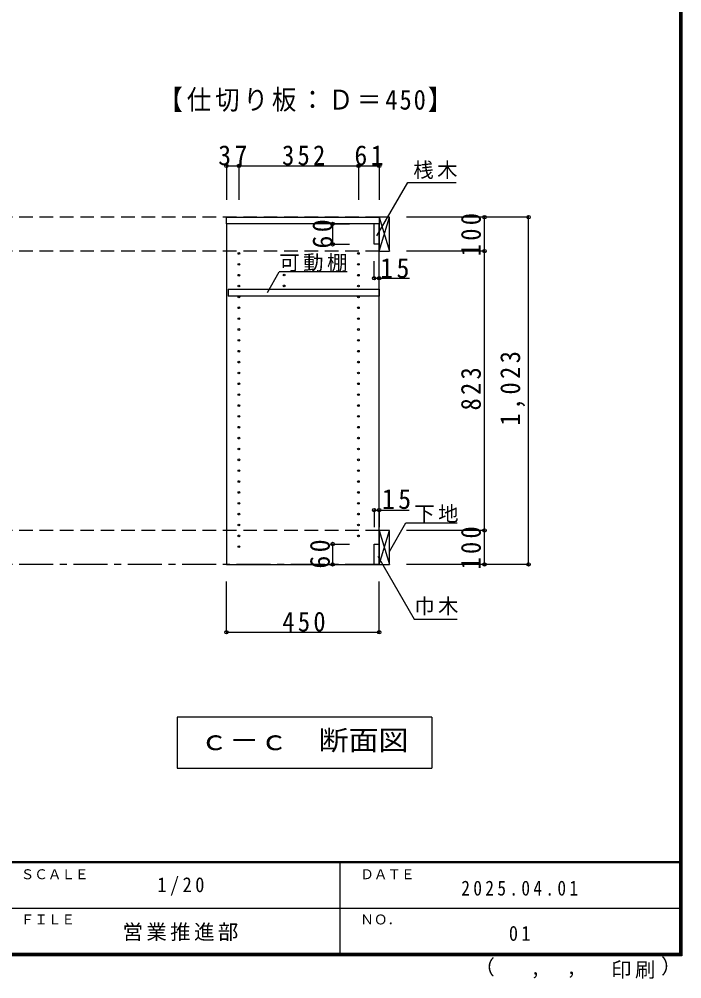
# Model space of a CAD drawing. Units: millimetres at full size, sheet at 1:20; details may follow other scales. Extents: x -3922 to 3878, y -2932 to 2722.
# Drawn here: x 1927 to 3878, y -2932 to -105 of the extents above; entities that cross this region are included whole.
import ezdxf
from ezdxf.enums import TextEntityAlignment as Align

# ---------------------------------------------------------------- set-up
doc = ezdxf.new("R2010")
doc.units = ezdxf.units.MM
doc.header["$LTSCALE"] = 20
doc.header["$PDMODE"] = 32
doc.header["$PDSIZE"] = 10
doc.linetypes.add('CHAIN1', pattern=[8, 5, -1, 1, -1])
doc.linetypes.add('DASHED2', pattern=[3, 2, -1])
for name, color, linetype in [('0-2_本体', 2, 'Continuous'), ('0-4_可動棚', 3, 'Continuous'), ('0-5', 4, 'Continuous'), ('0-7_桟木・巾木', 2, 'Continuous'), ('0-8_引き出し', 2, 'Continuous'), ('0-A_文字', 7, 'Continuous'), ('0-B_寸法', 4, 'Continuous'), ('F-1_枠', 6, 'Continuous'), ('F-A_文字', 7, 'Continuous')]:
    doc.layers.add(name, color=color, linetype=linetype)
doc.styles.add('ＭＳ ゴシック', font='')
doc.styles.get('ＭＳ ゴシック').set_extended_font_data('MS Gothic')

msp = doc.modelspace()

# ---------------------------------------------------------------- linework, layer by layer
at = {"layer": '0-2_本体'}
for p, q in [((2536.94, -708.27), (2536.94, -688.27)), ((2536.94, -688.27), (2986.94, -688.27)), ((2986.94, -688.27), (2986.94, -708.27)), ((2986.94, -708.27), (2536.94, -708.27))]:
    msp.add_line(p, q, dxfattribs=at)
at = {"layer": '0-4_可動棚', "color": 2}
msp.add_line((2541.94, -900.77), (2541.94, -920.77), dxfattribs=at)
msp.add_lwpolyline([(2541.94, -900.77), (2986.94, -900.77), (2986.94, -920.77), (2541.94, -920.77)], dxfattribs=at)
at = {"layer": '0-5', "color": 3}
for p, q in [((2536.94, -708.27), (2536.94, -1711.27)), ((2986.94, -708.27), (2536.94, -708.27)), ((2986.94, -1711.27), (2986.94, -708.27)), ((2536.94, -1711.27), (2986.94, -1711.27))]:
    msp.add_line(p, q, dxfattribs=at)
at = {"layer": '0-5'}
for centre in [(2573.94, -795.27), (2925.94, -795.27), (2573.94, -827.27), (2925.94, -827.27), (2573.94, -859.27), (2706.94, -858.77), (2925.94, -859.27), (2573.94, -891.27), (2706.94, -890.77), (2925.94, -891.27), (2573.94, -923.27), (2925.94, -923.27), (2573.94, -955.27), (2925.94, -955.27), (2573.94, -987.27), (2925.94, -987.27), (2573.94, -1019.27), (2925.94, -1019.27), (2573.94, -1051.27), (2925.94, -1051.27), (2573.94, -1083.27), (2925.94, -1083.27), (2573.94, -1115.27), (2925.94, -1115.27), (2573.94, -1147.27), (2925.94, -1147.27), (2573.94, -1179.27), (2925.94, -1179.27), (2573.94, -1211.27), (2925.94, -1211.27), (2573.94, -1243.27), (2925.94, -1243.27), (2573.94, -1275.27), (2925.94, -1275.27), (2573.94, -1307.27), (2925.94, -1307.27), (2573.94, -1339.27), (2925.94, -1339.27), (2573.94, -1371.27), (2925.94, -1371.27), (2573.94, -1403.27), (2925.94, -1403.27), (2573.94, -1435.27), (2925.94, -1435.27), (2573.94, -1467.27), (2925.94, -1467.27), (2573.94, -1499.27), (2925.94, -1499.27), (2573.94, -1531.27), (2925.94, -1531.27), (2573.94, -1563.27), (2925.94, -1563.27), (2573.94, -1595.27), (2925.94, -1595.27), (2573.94, -1627.27), (2925.94, -1627.27), (2573.94, -1659.27)]:
    msp.add_circle(centre, 2.5, dxfattribs=at)
at = {"layer": '0-7_桟木・巾木'}
for p, q in [((2986.94, -708.27), (2971.94, -708.27)), ((2971.94, -768.27), (2971.94, -708.27)), ((2986.94, -708.27), (2986.94, -749.27)), ((2971.94, -1651.27), (2986.94, -1651.27)), ((2986.94, -1651.27), (2986.94, -1711.27))]:
    msp.add_line(p, q, dxfattribs=at)
for points in [[(2986.94, -768.27), (2975.44, -768.27), (2971.94, -768.27)], [(2986.94, -1711.27), (2971.94, -1711.27), (2971.94, -1651.27)]]:
    msp.add_lwpolyline(points, dxfattribs=at)
at = {"layer": '0-8_引き出し', "color": 3}
for p, q in [((2986.94, -688.27), (2986.94, -788.27)), ((3016.94, -688.27), (2986.94, -688.27)), ((2986.94, -688.27), (2986.94, -788.27)), ((3016.94, -688.27), (2986.94, -688.27)), ((3016.94, -788.27), (3016.94, -688.27)), ((3016.94, -788.27), (3016.94, -688.27)), ((2986.94, -788.27), (3016.94, -788.27)), ((2986.94, -788.27), (3016.94, -788.27)), ((2986.94, -1611.27), (2986.94, -1711.27)), ((3016.94, -1611.27), (2986.94, -1611.27)), ((3016.94, -1711.27), (3016.94, -1611.27)), ((2986.94, -1711.27), (3016.94, -1711.27))]:
    msp.add_line(p, q, dxfattribs=at)
at = {"layer": '0-8_引き出し', "color": 7}
for p, q in [((2986.94, -788.27), (3016.94, -688.27)), ((2986.94, -688.27), (3016.94, -788.27)), ((2986.94, -788.27), (3016.94, -688.27)), ((2986.94, -688.27), (3016.94, -788.27)), ((2986.94, -1711.27), (3016.94, -1611.27)), ((2986.94, -1611.27), (3016.94, -1711.27))]:
    msp.add_line(p, q, dxfattribs=at)
at = {"layer": '0-A_文字'}
for p, q in [((2980.27, -743.73), (3071.14, -586.33)), ((3071.14, -586.33), (3213.37, -586.33)), ((2657.81, -909.83), (2692.83, -849.18)), ((2892.83, -849.18), (2692.83, -849.18)), ((3016.94, -1672.95), (3065.71, -1588.48)), ((3065.71, -1588.48), (3216.24, -1588.48)), ((3141.94, -2161.27), (3141.94, -2311.27)), ((2391.94, -2311.27), (3141.94, -2311.27))]:
    msp.add_line(p, q, dxfattribs=at)
at = {"layer": '0-A_文字', "linetype": 'CHAIN1'}
msp.add_line((2986.94, -1711.27), (-3093.06, -1711.27), dxfattribs=at)
at = {"layer": '0-A_文字'}
for points in [[(2983.13, -1687.54), (3090.21, -1873.01), (3216.24, -1873.01)], [(3141.94, -2161.27), (2391.94, -2161.27), (2391.94, -2311.27)]]:
    msp.add_lwpolyline(points, dxfattribs=at)
at = {"layer": '0-B_寸法'}
for p, q in [((2536.94, -537.27), (2536.94, -637.27)), ((2536.94, -537.27), (2986.94, -537.27)), ((2573.94, -537.27), (2573.94, -637.27)), ((2925.94, -537.27), (2925.94, -637.27)), ((2986.94, -537.27), (2986.94, -637.27)), ((3296.94, -688.27), (3066.94, -688.27)), ((3296.94, -688.27), (3066.94, -688.27)), ((3296.94, -788.27), (3296.94, -688.27)), ((3426.94, -688.27), (3296.94, -688.27)), ((3296.94, -788.27), (3296.94, -688.27)), ((3426.94, -1711.27), (3426.94, -688.27)), ((2849.94, -708.27), (2849.94, -768.27)), ((2849.94, -708.27), (2899.94, -708.27)), ((2849.94, -768.27), (2899.94, -768.27)), ((3296.94, -788.27), (3066.94, -788.27)), ((3296.94, -788.27), (3066.94, -788.27)), ((3296.94, -1611.27), (3296.94, -788.27)), ((2971.94, -868.27), (2971.94, -818.27)), ((2986.94, -868.27), (2986.94, -818.27)), ((2971.94, -868.27), (3076.47, -868.27)), ((2971.94, -1551.27), (2971.94, -1601.27)), ((2971.94, -1551.27), (3075.4, -1551.27)), ((2986.94, -1551.27), (2986.94, -1601.27)), ((3296.94, -1611.27), (3066.94, -1611.27)), ((3296.94, -1711.27), (3296.94, -1611.27)), ((2849.94, -1651.27), (2849.94, -1711.27)), ((2849.94, -1651.27), (2899.94, -1651.27)), ((2849.94, -1711.27), (2899.94, -1711.27)), ((3296.94, -1711.27), (3066.94, -1711.27)), ((3426.94, -1711.27), (3296.94, -1711.27)), ((2536.94, -1911.27), (2536.94, -1761.27)), ((2986.94, -1911.27), (2986.94, -1761.27)), ((2536.94, -1911.27), (2986.94, -1911.27))]:
    msp.add_line(p, q, dxfattribs=at)
at = {"layer": '0-B_寸法', "linetype": 'DASHED2'}
for p, q in [((2986.94, -688.27), (-3093.06, -688.27)), ((2986.94, -788.27), (-3093.06, -788.27)), ((2986.94, -1611.27), (-3093.06, -1611.27))]:
    msp.add_line(p, q, dxfattribs=at)
at = {"layer": '0-B_寸法', "color": 7}
for p in [(2536.94, -537.27), (2573.94, -537.27), (2925.94, -537.27), (2986.94, -537.27), (2849.94, -708.27), (3296.94, -688.27), (3426.94, -688.27), (2849.94, -768.27), (3296.94, -788.27), (2971.94, -868.27), (2986.94, -868.27), (2971.94, -1551.27), (2986.94, -1551.27), (3296.94, -1611.27), (2849.94, -1651.27), (2849.94, -1711.27), (3296.94, -1711.27), (3426.94, -1711.27), (2536.94, -1911.27), (2986.94, -1911.27)]:
    msp.add_point(p, dxfattribs=at)
at = {"layer": 'F-1_枠'}
for p, q in [((3871.3, 2722.29), (3871.3, -2864.37)), ((3874.63, 2722.29), (3874.63, -2864.37)), ((3877.97, 2722.29), (3877.97, -2864.37)), ((3877.97, -2587.71), (-3922.03, -2587.71)), ((3877.97, -2591.04), (-3922.03, -2591.04)), ((2871.3, -2591.04), (2871.3, -2857.71)), ((-22.03, -2724.37), (3871.3, -2724.38)), ((3877.97, -2857.71), (-3922.03, -2857.71)), ((3877.97, -2861.04), (-3922.03, -2861.04)), ((3877.97, -2864.37), (-3922.03, -2864.37))]:
    msp.add_line(p, q, dxfattribs=at)

# ---------------------------------------------------------------- texts
at = {"layer": '0-A_文字', "style": 'ＭＳ ゴシック', "width": 1.1}
msp.add_text('ｃ－ｃ\u3000断面図', height=58.65, dxfattribs=at).set_placement((2456.94, -2276.27), align=Align.BOTTOM_LEFT)
at = {"layer": '0-A_文字', "attachment_point": 7, "style": 'ＭＳ ゴシック'}
for s, insert, char_height in [('\\T1.16;\\W0.9;【仕切り板：Ｄ＝450】', (2336.94, -378.27), 58.65), ('\\T1.17;桟木', (3087.35, -576.12), 43.99), ('\\T1.17;可動棚', (2692.83, -849.18), 43.99), ('\\T1.17;下地', (3090.21, -1588.48), 43.99), ('\\T1.17;巾木', (3090.21, -1861.06), 43.99)]:
    msp.add_mtext(s, dxfattribs=dict(at, insert=insert, char_height=char_height))
at = {"layer": '0-B_寸法', "color": 7, "char_height": 58.65, "attachment_point": 7, "style": 'ＭＳ ゴシック'}
for s, insert in [('\\T1.27;\\W0.95;37', (2512.94, -536.06)), ('\\T1.27;\\W0.9;352', (2700.94, -536.06)), ('\\T1.27;\\W0.95;61', (2913.94, -536.06)), ('\\T1.27;\\W0.95;15', (2989.83, -868.27)), ('\\T1.27;\\W0.95;15', (2994.85, -1548.8)), ('\\T1.27;\\W0.9;450', (2701.94, -1910.06))]:
    msp.add_mtext(s, dxfattribs=dict(at, insert=insert))
at = {"layer": '0-B_寸法', "color": 7, "char_height": 58.65, "attachment_point": 7, "rotation": 90, "style": 'ＭＳ ゴシック'}
for s, insert in [('\\T1.27;\\W0.95;60', (2849.94, -780.77)), ('\\T1.27;\\W0.9;100', (3286.94, -803.27)), ('\\T1.27;\\W0.9;100', (3286.94, -803.27)), ('\\T1.28;\\W0.9;1,023', (3416.94, -1302.77)), ('\\T1.27;\\W0.9;823', (3286.94, -1257.77)), ('\\T1.27;\\W0.9;100', (3286.94, -1726.27)), ('\\T1.27;\\W0.95;60', (2842.33, -1723.77))]:
    msp.add_mtext(s, dxfattribs=dict(at, insert=insert))
at = {"layer": 'F-A_文字', "style": 'ＭＳ ゴシック'}
for s, height, p in [('ＳＣＡＬＥ', 29.33, (1931.3, -2647.71)), ('ＤＡＴＥ', 29.33, (2931.3, -2647.71)), ('ＮＯ．', 29.33, (2931.3, -2781.04)), ('ＦＩＬＥ', 29.33, (1931.3, -2781.04)), ('（', 43.99, (3267.32, -2933.25)), ('）', 43.99, (3816.9, -2930.46)), (',', 43.99, (3538.1, -2931.39)), (',', 43.99, (3432.15, -2933.25))]:
    msp.add_text(s, height=height, dxfattribs=at).set_placement(p, align=Align.BOTTOM_LEFT)
at = {"layer": 'F-A_文字', "char_height": 43.99, "attachment_point": 7, "style": 'ＭＳ ゴシック'}
for s, insert in [('\\T1.38;\\W0.9;1/20', (2333.8, -2687.71)), ('\\T1.39;\\W0.85;2025.04.01', (3228.8, -2687.71)), ('\\T1.17;営業推進部', (2231.3, -2821.04)), ('\\T1.36;\\W0.9;01', (3368.8, -2821.04)), ('\\T1.17;印刷', (3670.07, -2932.32))]:
    msp.add_mtext(s, dxfattribs=dict(at, insert=insert))

doc.saveas('drawing.dxf')
